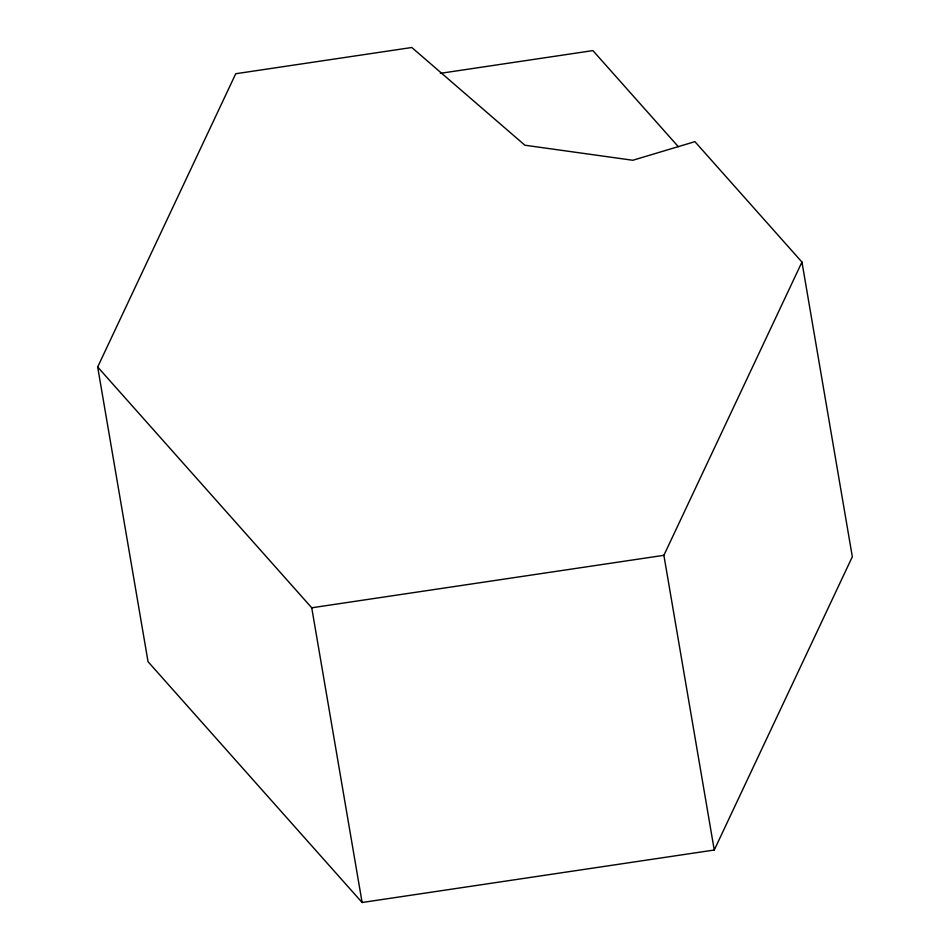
<?xml version="1.0" encoding="UTF-8"?>
<svg xmlns="http://www.w3.org/2000/svg" width="950" height="950" viewBox="0 0 950 950"><rect width="100%" height="100%" fill="white"/><g stroke="black" fill="none" stroke-linecap="round" stroke-linejoin="round"><path stroke-width="1.43" d="M97.672 366.997L235.743 73.732L411.813 47.5L524.887 145.219L632.819 160.265L694.913 141.657L801.954 262.058L852.328 556.759L714.258 850.024L362.116 902.5L148.046 661.711L97.672 366.997L311.742 607.786L362.116 902.5M714.258 850.024L663.884 555.311L801.954 262.058M440.301 73.34L592.895 50.599L678.324 146.692M311.742 607.786L663.884 555.311"/></g></svg>
